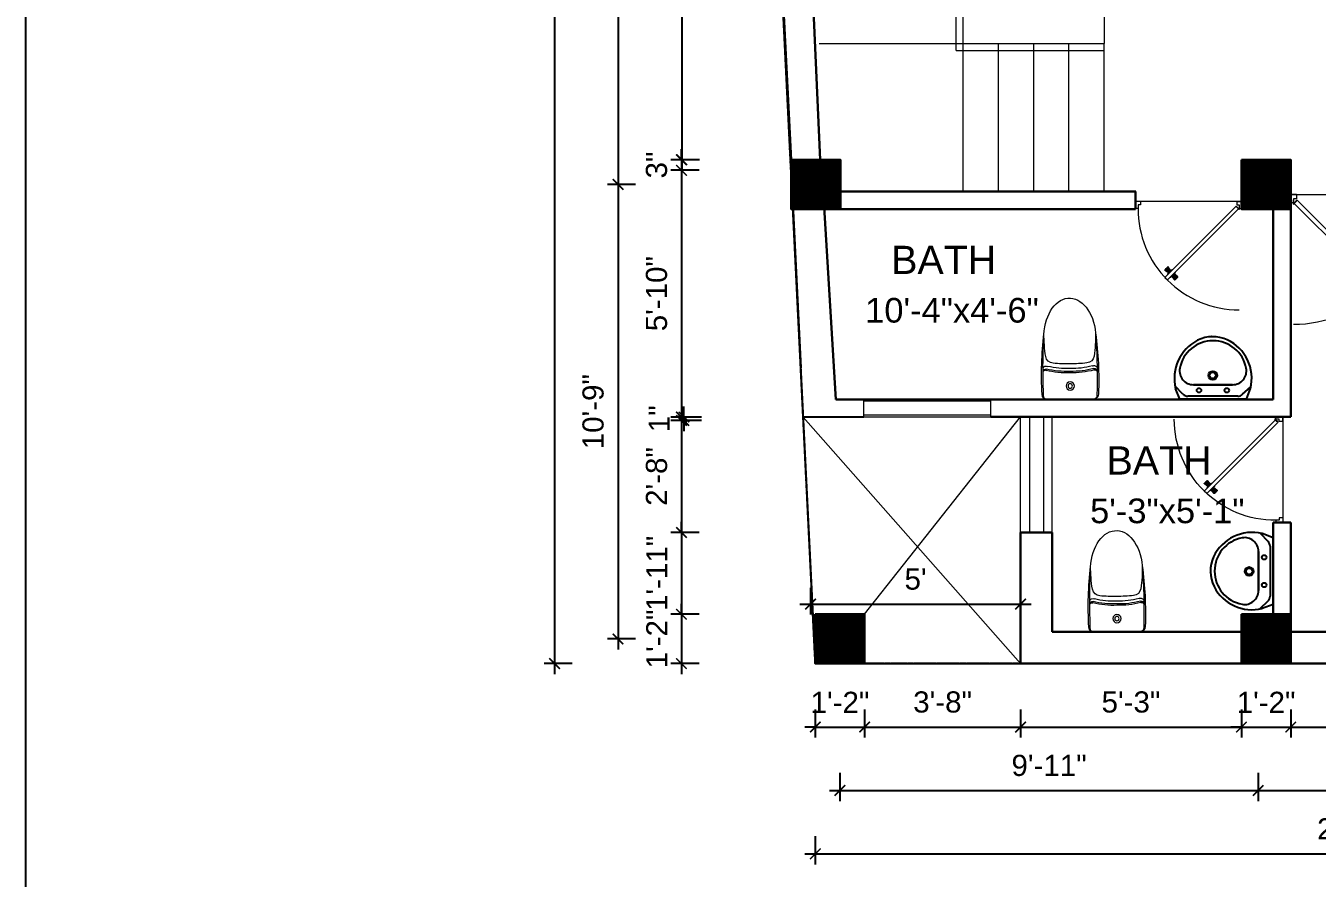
# Model space of a CAD drawing. Header units: inches. Extents: x -6683 to 26091, y -5972 to 4741.
# Drawn here: x 18996.9 to 19363.3, y -3188.8 to -2946.9 of the extents above; entities that cross this region are included whole.
import ezdxf

# ---------------------------------------------------------------- set-up
doc = ezdxf.new("R2010")
doc.units = ezdxf.units.IN
doc.header["$MEASUREMENT"] = 0
doc.linetypes.add('HIDDEN', pattern=[0.375, 0.25, -0.125])
for name, color, linetype, lineweight in [('A-FURN', 9, 'Continuous', 5), ('Dimension-0.13', 114, 'Continuous', 13), ('Door', 205, 'Continuous', 13), ('hatch-.09', 8, 'Continuous', 9), ('Label', 7, 'Continuous', 13), ('PUERTAS', 7, 'Continuous', 9), ('stair', 201, 'Continuous', 13), ('Text', 7, 'Continuous', 13), ('WALL', 12, 'Continuous', 30), ('wall2', 1, 'Continuous', 15), ('windoow', 4, 'Continuous', 5)]:
    doc.layers.add(name, color=color, linetype=linetype, lineweight=lineweight)
doc.layers.add('furniture', color=253, linetype='Continuous')
doc.styles.add('arial 1000', font='arial.ttf')
doc.styles.add('dim', font='arial.ttf', dxfattribs={"height": 7})
doc.styles.get("Standard").update_dxf_attribs({"font": 'arial.ttf'})
doc.dimstyles.new("1-8'", dxfattribs={"dimtxt": 6, "dimasz": 3, "dimexe": 3, "dimexo": 6, "dimgap": 4, "dimtad": 1, "dimdec": 0, "dimzin": 0, "dimdsep": 46, "dimlunit": 4, "dimtxsty": 'arial 1000', "dimblk": 'ARCHTICK', "dimcen": 8, "dimdle": 3, "dimclrt": 7, "dimazin": 0, "dimtfac": 1, "dimtdec": 0, "dimtix": 1, "dimtmove": 2, "dimatfit": 3, "dimfxl": 5, "dimfxlon": 1, "dimarcsym": 0})

# ---------------------------------------------------------------- blocks, each defined once
blk = doc.blocks.new('_ArchTick')
at = {"color": 0, "const_width": 0.15}
blk.add_lwpolyline([(-0.5, -0.5), (0.5, 0.5)], dxfattribs=at)
blk = doc.blocks.new('*D287')
at = {"layer": 'Defpoints', "color": 0, "transparency": 16777216}
for p in [(19219.59, -3100.36), (19279.18, -3106.36), (19279.18, -3110.96)]:
    blk.add_point(p, dxfattribs=at)
at = {"layer": 'wall2', "color": 0, "lineweight": -2, "transparency": 16777216}
for p, q in [((19219.59, -3106.36), (19219.59, -3113.96)), ((19216.59, -3110.96), (19282.18, -3110.96)), ((19279.18, -3110.96), (19279.18, -3113.96))]:
    blk.add_line(p, q, dxfattribs=at)
at = {"layer": 'wall2', "color": 0, "lineweight": -2, "transparency": 16777216, "xscale": 3, "yscale": 3, "zscale": 3, "rotation": 180}
blk.add_blockref('_ArchTick', (19219.59, -3110.96), dxfattribs=at)
at = {"layer": 'wall2', "color": 0, "lineweight": -2, "transparency": 16777216, "xscale": 3, "yscale": 3, "zscale": 3}
blk.add_blockref('_ArchTick', (19279.18, -3110.96), dxfattribs=at)
at = {"layer": 'wall2', "color": 7, "transparency": 16777216, "insert": (19249.38, -3103.91), "char_height": 6, "attachment_point": 5, "style": 'arial 1000'}
blk.add_mtext("5'", dxfattribs=at)
blk = doc.blocks.new('2ft6in')
at = {"layer": 'PUERTAS', "color": 2}
for p, q in [((0.84, 2.1), (21.02, 22.28)), ((21.71, 21.6), (21.02, 22.28)), ((21.71, 21.6), (1.47, 1.37)), ((18.33, 21.76), (18.31, 21.77)), ((21.18, 18.9), (21.2, 18.89)), ((0, 2), (0, 0)), ((0.6, 2), (0, 2)), ((1.33, 0), (0, 0)), ((0.6, 1.26), (0.6, 2.04)), ((0.67, 1.26), (0.6, 1.26)), ((0.67, 1.26), (0.67, 2.01)), ((0.67, 1), (0.67, 1.26)), ((1.33, 1), (0.67, 1)), ((1.31, 1.53), (0.79, 2.06)), ((1.36, 1.58), (0.81, 2.12)), ((1.36, 1.58), (1.31, 1.53)), ((1.47, 1.37), (1.31, 1.53)), ((1.33, 0), (1.33, 1)), ((28.67, 0), (28.67, 1)), ((28.67, 1), (29.33, 1)), ((28.67, 0), (30, 0)), ((29.33, 1), (29.33, 2)), ((29.33, 2), (30, 2)), ((30, 0), (30, 2))]:
    blk.add_line(p, q, dxfattribs=at)
at = {"layer": 'PUERTAS', "color": 8}
for p, q in [((18.44, 21.9), (18.56, 22.02)), ((18.58, 22.01), (18.56, 22.02)), ((19.3, 21.26), (18.61, 22)), ((19.42, 21.38), (18.75, 22.14)), ((19.51, 21.48), (18.88, 22.26)), ((19.55, 21.53), (18.93, 22.3)), ((18.81, 20.78), (18.04, 21.4)), ((18.86, 20.83), (18.08, 21.46)), ((18.95, 20.92), (18.2, 21.58)), ((18.44, 21.9), (18.31, 21.77)), ((19.07, 21.03), (18.34, 21.72)), ((18.91, 20.27), (19.19, 20.69)), ((19.13, 20.8), (19.03, 20.9)), ((19.15, 20.82), (19.05, 20.92)), ((19.09, 20.44), (19.25, 20.76)), ((19.19, 20.87), (19.1, 20.96)), ((19.25, 20.93), (19.16, 21.02)), ((19.28, 20.63), (19.32, 20.83)), ((19.4, 21.08), (19.31, 21.17)), ((19.47, 21.15), (19.38, 21.24)), ((19.43, 20.78), (19.4, 20.9)), ((19.51, 21.19), (19.42, 21.28)), ((19.55, 20.91), (19.43, 20.94)), ((19.53, 21.21), (19.44, 21.3)), ((19.7, 21.06), (19.51, 21.01)), ((19.89, 21.24), (19.58, 21.08)), ((20.07, 21.42), (19.64, 21.15)), ((19.69, 19.49), (20.12, 19.76)), ((19.87, 19.67), (20.18, 19.83)), ((20.06, 19.85), (20.25, 19.9)), ((20.21, 20), (20.33, 19.97)), ((20.21, 19.38), (20.83, 18.61)), ((20.23, 19.7), (20.32, 19.61)), ((20.25, 19.72), (20.34, 19.63)), ((20.25, 19.43), (20.88, 18.65)), ((20.29, 19.76), (20.38, 19.67)), ((20.33, 20.13), (20.36, 20.01)), ((20.34, 19.53), (21, 18.77)), ((20.36, 19.83), (20.45, 19.74)), ((20.48, 20.28), (20.44, 20.08)), ((20.46, 19.64), (21.14, 18.91)), ((20.5, 19.98), (20.6, 19.89)), ((20.67, 20.47), (20.51, 20.15)), ((20.85, 20.64), (20.57, 20.22)), ((20.57, 20.04), (20.66, 19.95)), ((20.61, 20.09), (20.7, 19.99)), ((20.63, 20.11), (20.72, 20.01)), ((20.69, 19.87), (21.42, 19.19)), ((20.81, 19.99), (21.56, 19.33)), ((20.9, 20.08), (21.68, 19.45)), ((20.95, 20.13), (21.72, 19.51)), ((21.32, 19.01), (21.2, 18.89)), ((21.32, 19.01), (21.44, 19.14)), ((21.43, 19.15), (21.44, 19.14)), ((0, 0), (30, 0))]:
    blk.add_line(p, q, dxfattribs=at)
at = {"layer": 'PUERTAS', "color": 1}
for p, q in [((18.82, 22.25), (18.45, 21.88)), ((18.9, 22.28), (18.48, 21.86)), ((18.84, 22.23), (18.82, 22.25)), ((19.54, 21.59), (18.99, 22.27)), ((18.06, 21.44), (18.48, 21.86)), ((18.74, 20.79), (18.06, 21.34)), ((18.08, 21.51), (18.45, 21.88)), ((18.11, 21.49), (18.08, 21.51)), ((18.83, 20.8), (19.18, 21.15)), ((18.84, 20.21), (19.1, 20.6)), ((18.85, 20.11), (18.84, 20.12)), ((18.92, 20.89), (18.93, 20.88)), ((19.02, 20.88), (19.24, 21.1)), ((19.12, 20.8), (19.03, 20.89)), ((19.1, 20.7), (19.11, 20.69)), ((19.1, 20.6), (19.1, 20.6)), ((19.11, 20.79), (19.33, 21.01)), ((19.54, 21.5), (19.18, 21.15)), ((19.45, 21.31), (19.24, 21.1)), ((19.55, 21.22), (19.33, 21.01)), ((19.45, 21.41), (19.45, 21.41)), ((19.54, 21.22), (19.45, 21.31)), ((19.53, 19.43), (19.54, 19.42)), ((19.64, 21.23), (19.64, 21.23)), ((19.64, 19.42), (20.02, 19.67)), ((19.74, 21.24), (19.73, 21.23)), ((20.12, 21.49), (19.74, 21.24)), ((20.02, 19.67), (20.03, 19.68)), ((20.12, 19.68), (20.12, 19.68)), ((20.21, 19.69), (20.43, 19.9)), ((20.22, 21.48), (20.22, 21.49)), ((20.22, 19.41), (20.57, 19.76)), ((20.22, 19.69), (20.31, 19.6)), ((20.22, 19.32), (20.76, 18.64)), ((20.31, 19.6), (20.52, 19.81)), ((20.31, 19.5), (20.31, 19.5)), ((20.65, 20.12), (20.43, 19.9)), ((20.74, 20.03), (20.52, 19.81)), ((20.93, 20.11), (20.57, 19.76)), ((20.64, 20.11), (20.73, 20.02)), ((20.66, 20.31), (20.65, 20.31)), ((20.65, 20.21), (20.65, 20.22)), ((20.91, 20.7), (20.66, 20.31)), ((20.84, 20.02), (20.83, 20.03)), ((20.86, 18.63), (21.28, 19.05)), ((20.91, 20.8), (20.91, 20.79)), ((20.91, 18.68), (20.94, 18.66)), ((20.94, 18.66), (21.31, 19.03)), ((21.02, 20.12), (21.7, 19.57)), ((21.7, 19.47), (21.28, 19.05)), ((21.67, 19.4), (21.31, 19.03)), ((21.65, 19.42), (21.67, 19.4))]:
    blk.add_line(p, q, dxfattribs=at)
at = {"layer": 'PUERTAS', "color": 2}
for radius in [0.129, 0.0627]:
    blk.add_circle((0.68, 2.14), radius, dxfattribs=at)
at = {"layer": 'PUERTAS', "color": 8}
blk.add_arc((0.68, 2.14), 28.65, 359.7285, 90.0333, dxfattribs=at)
at = {"layer": 'PUERTAS', "color": 1}
for centre, start, end in [((18.94, 22.23), 38.9236, 135), ((18.78, 20.84), 231.0764, 315), ((18.89, 20.16), 135, 225), ((18.97, 20.93), 225, 315), ((19.16, 20.74), 135, 219.7428), ((19.06, 20.65), 315, 39.7428), ((19.4, 21.36), 315, 45), ((19.49, 21.55), 315, 38.9236), ((19.59, 19.47), 225, 315), ((19.6, 21.18), 50.2572, 135), ((19.68, 21.28), 230.2572, 315), ((20.07, 19.63), 50.2572, 135), ((20.17, 21.44), 45, 135), ((20.16, 19.73), 230.2572, 315), ((20.27, 19.36), 135, 218.9236), ((20.35, 19.55), 135, 225), ((20.7, 20.26), 135, 219.7428), ((20.6, 20.17), 315, 39.7428), ((20.78, 19.98), 45, 135), ((20.82, 18.68), 218.9236, 315), ((20.87, 20.75), 315, 45), ((20.98, 20.07), 51.0764, 135), ((21.65, 19.52), 315, 51.0764)]:
    blk.add_arc(centre, 0.0667, start, end, dxfattribs=at)
blk = doc.blocks.new('*U40')
at = {"color": 3, "xscale": -1}
blk.add_blockref('2ft6in', (42, 0), dxfattribs=at)
blk = doc.blocks.new('3ft')
at = {"layer": 'PUERTAS', "color": 2}
for p, q in [((1.01, 2.52), (25.23, 26.74)), ((26.05, 25.92), (1.77, 1.64)), ((21.99, 26.11), (21.98, 26.13)), ((26.05, 25.92), (25.23, 26.74)), ((25.42, 22.68), (25.43, 22.67)), ((0, 2.4), (0, 0)), ((0.72, 2.4), (0, 2.4)), ((1.6, 0), (0, 0)), ((0.72, 1.52), (0.72, 2.44)), ((0.8, 1.52), (0.72, 1.52)), ((0.8, 1.52), (0.8, 2.41)), ((0.8, 1.2), (0.8, 1.52)), ((1.6, 1.2), (0.8, 1.2)), ((1.57, 1.84), (0.94, 2.47)), ((1.63, 1.89), (0.97, 2.55)), ((1.63, 1.89), (1.57, 1.84)), ((1.77, 1.64), (1.57, 1.84)), ((1.6, 0), (1.6, 1.2)), ((34.4, 0), (34.4, 1.2)), ((34.4, 1.2), (35.2, 1.2)), ((34.4, 0), (36, 0)), ((35.2, 1.2), (35.2, 2.4)), ((35.2, 2.4), (36, 2.4)), ((36, 0), (36, 2.4))]:
    blk.add_line(p, q, dxfattribs=at)
at = {"layer": 'PUERTAS', "color": 8}
for p, q in [((22.57, 24.94), (21.65, 25.68)), ((22.63, 24.99), (21.69, 25.75)), ((22.74, 25.1), (21.84, 25.9)), ((22.13, 26.28), (21.98, 26.13)), ((22.88, 25.24), (22.01, 26.06)), ((22.13, 26.28), (22.27, 26.42)), ((22.29, 26.41), (22.27, 26.42)), ((23.16, 25.52), (22.34, 26.39)), ((23.3, 25.66), (22.5, 26.56)), ((23.41, 25.77), (22.65, 26.71)), ((23.46, 25.83), (22.72, 26.75)), ((24.08, 25.71), (23.57, 25.38)), ((22.69, 24.32), (23.02, 24.83)), ((22.95, 24.96), (22.84, 25.07)), ((22.98, 24.99), (22.86, 25.1)), ((23.03, 25.04), (22.91, 25.15)), ((22.91, 24.53), (23.1, 24.91)), ((23.11, 25.12), (22.99, 25.23)), ((23.13, 24.76), (23.18, 24.99)), ((23.28, 25.3), (23.17, 25.41)), ((23.36, 25.37), (23.25, 25.49)), ((23.31, 24.94), (23.28, 25.08)), ((23.41, 25.43), (23.3, 25.54)), ((23.46, 25.09), (23.32, 25.13)), ((23.44, 25.45), (23.33, 25.56)), ((23.64, 25.27), (23.41, 25.22)), ((23.87, 25.49), (23.49, 25.3)), ((23.63, 23.38), (24.14, 23.72)), ((23.84, 23.6), (24.22, 23.79)), ((24.07, 23.82), (24.3, 23.88)), ((24.25, 24), (24.39, 23.97)), ((24.25, 23.26), (24.99, 22.34)), ((24.27, 23.64), (24.38, 23.53)), ((24.3, 23.67), (24.41, 23.56)), ((24.3, 23.32), (25.06, 22.38)), ((24.35, 23.72), (24.46, 23.61)), ((24.4, 24.15), (24.43, 24.01)), ((24.41, 23.43), (25.2, 22.53)), ((24.43, 23.8), (24.54, 23.69)), ((24.58, 24.33), (24.52, 24.1)), ((24.55, 23.57), (25.37, 22.7)), ((24.6, 23.97), (24.72, 23.86)), ((24.8, 24.56), (24.61, 24.18)), ((25.02, 24.77), (24.68, 24.26)), ((24.68, 24.05), (24.79, 23.94)), ((24.73, 24.1), (24.85, 23.99)), ((24.76, 24.13), (24.87, 24.02)), ((24.83, 23.85), (25.7, 23.03)), ((24.97, 23.99), (25.87, 23.2)), ((25.08, 24.1), (26.02, 23.34)), ((25.14, 24.15), (26.06, 23.41)), ((25.58, 22.82), (25.43, 22.67)), ((25.58, 22.82), (25.73, 22.97)), ((25.72, 22.98), (25.73, 22.97)), ((0, 0), (36, 0))]:
    blk.add_line(p, q, dxfattribs=at)
at = {"layer": 'PUERTAS', "color": 1}
for p, q in [((21.67, 25.73), (22.17, 26.23)), ((21.7, 25.82), (22.14, 26.26)), ((21.73, 25.79), (21.7, 25.82)), ((22.58, 26.7), (22.14, 26.26)), ((22.67, 26.73), (22.17, 26.23)), ((22.61, 26.67), (22.58, 26.7)), ((23.45, 25.91), (22.79, 26.73)), ((23.44, 25.81), (23.02, 25.38)), ((23.33, 25.7), (23.34, 25.69)), ((24.15, 25.79), (23.68, 25.48)), ((24.27, 25.78), (24.26, 25.79)), ((22.49, 24.95), (21.67, 25.61)), ((22.6, 24.96), (23.02, 25.38)), ((22.61, 24.25), (22.92, 24.72)), ((22.62, 24.13), (22.61, 24.14)), ((22.7, 25.07), (22.71, 25.06)), ((22.82, 25.06), (23.08, 25.32)), ((22.94, 24.95), (22.83, 25.07)), ((22.92, 24.72), (22.92, 24.72)), ((22.93, 24.94), (23.19, 25.21)), ((22.93, 24.84), (22.93, 24.83)), ((23.34, 25.58), (23.08, 25.32)), ((23.46, 25.47), (23.19, 25.21)), ((23.45, 25.46), (23.33, 25.57)), ((23.44, 23.31), (23.45, 23.3)), ((23.56, 23.3), (24.03, 23.61)), ((23.57, 25.47), (23.57, 25.47)), ((23.68, 25.48), (23.68, 25.48)), ((24.03, 23.61), (24.03, 23.62)), ((24.14, 23.62), (24.14, 23.62)), ((24.25, 23.62), (24.51, 23.89)), ((24.26, 23.29), (24.69, 23.71)), ((24.26, 23.63), (24.37, 23.52)), ((24.26, 23.18), (24.92, 22.37)), ((24.37, 23.52), (24.63, 23.77)), ((24.37, 23.4), (24.37, 23.4)), ((24.78, 24.15), (24.51, 23.89)), ((24.89, 24.03), (24.63, 23.77)), ((25.11, 24.14), (24.69, 23.71)), ((24.77, 24.14), (24.88, 24.03)), ((24.79, 24.38), (24.78, 24.37)), ((24.78, 24.26), (24.78, 24.26)), ((25.1, 24.84), (24.79, 24.38)), ((25, 24.03), (25, 24.03)), ((25.04, 22.36), (25.54, 22.86)), ((25.09, 24.96), (25.1, 24.95)), ((25.1, 22.42), (25.13, 22.39)), ((25.13, 22.39), (25.57, 22.83)), ((25.22, 24.14), (26.03, 23.48)), ((26.04, 23.37), (25.54, 22.86)), ((26.01, 23.27), (25.57, 22.83)), ((25.98, 23.3), (26.01, 23.27))]:
    blk.add_line(p, q, dxfattribs=at)
at = {"layer": 'PUERTAS', "color": 2}
for radius in [0.155, 0.0752]:
    blk.add_circle((0.82, 2.56), radius, dxfattribs=at)
at = {"layer": 'PUERTAS', "color": 8}
blk.add_arc((0.82, 2.56), 34.38, 359.7285, 90.0333, dxfattribs=at)
at = {"layer": 'PUERTAS', "color": 1}
for centre, start, end in [((22.73, 26.68), 38.9236, 135), ((23.28, 25.63), 315, 45), ((23.39, 25.86), 315, 38.9236), ((24.2, 25.73), 45, 135), ((22.54, 25.01), 231.0764, 315), ((22.67, 24.2), 135, 225), ((22.77, 25.12), 225, 315), ((22.99, 24.89), 135, 219.7428), ((22.87, 24.78), 315, 39.7428), ((23.51, 23.36), 225, 315), ((23.51, 25.41), 50.2572, 135), ((23.62, 25.53), 230.2572, 315), ((24.09, 23.56), 50.2572, 135), ((24.2, 23.68), 230.2572, 315), ((24.32, 23.23), 135, 218.9236), ((24.42, 23.46), 135, 225), ((24.84, 24.31), 135, 219.7428), ((24.72, 24.21), 315, 39.7428), ((24.94, 23.98), 45, 135), ((24.98, 22.42), 218.9236, 315), ((25.04, 24.89), 315, 45), ((25.17, 24.08), 51.0764, 135), ((25.98, 23.42), 315, 51.0764)]:
    blk.add_arc(centre, 0.08, start, end, dxfattribs=at)
blk = doc.blocks.new('*U43')
at = {"color": 3}
blk.add_blockref('3ft', (0, 0), dxfattribs=at)
blk = doc.blocks.new('A$C2BC6131C')
at = {"layer": 'A-FURN', "color": 8}
for p in [(0, 163.5), (0, -163.5)]:
    blk.add_line(p, (0, 0), dxfattribs=at)
for radius in [29.6, 16.1]:
    blk.add_circle((95.9, 0), radius, dxfattribs=at)
for centre, radius, start, end in [((40, 163.5), 40, 92.59988, 180), ((197, -4116.4), 4311.6, 86.30057, 92.47118), ((155.1, -2371.3), 2577.4, 82.86641, 92.59988), ((201.9, 176.4), 18.8, 342.35932, 95.93155), ((192.7, 178.4), 18.2, 343.38126, 66.47238), ((217.8, 172), 24.1, 332.20328, 71.94045), ((468.5, -913.5), 1099.7, 89.65189, 98.29697), ((793.4, 23.7), 602, 165.61847, 182.25332), ((793.4, 23.7), 592, 165.61847, 182.25332), ((773.9, 23.7), 552, 165.61847, 182.45753), ((1633.1, -8.2), 1378.2, 174.60795, 179.65911), ((320.7, 115.7), 60, 100.47011, 174.60795), ((1633.1, 8.2), 1378.2, 180.34089, 185.39205), ((793.4, -23.7), 602, 177.74668, 194.38153), ((793.4, -23.7), 592, 177.74668, 194.38153), ((773.9, -23.7), 552, 177.54247, 194.38153), ((40, -163.5), 40, 180, 267.40012), ((201.9, -176.4), 18.8, 264.06845, 17.64068), ((192.7, -178.4), 18.2, 293.52762, 16.61874), ((217.8, -172), 24.1, 288.05955, 27.79672), ((320.7, -115.7), 60, 185.39205, 259.52989), ((468.5, 913.5), 1099.7, 261.70303, 270.34811), ((197, 4116.4), 4311.6, 267.52882, 273.69943), ((155.1, 2371.3), 2577.4, 267.40012, 277.13359)]:
    blk.add_arc(centre, radius, start, end, dxfattribs=at)
blk.add_ellipse((440.7, 0), major_axis=(-289.3, 0), ratio=0.648116, start_param=1.570796, end_param=4.592942, dxfattribs=at)
blk = doc.blocks.new('A$C2C8E2855')
at = {"color": 3}
for p, q in [((76.7, -153.7), (18.7, -208.2)), ((49.5, -117.7), (20, -196.2)), ((530.2, -117.7), (49.5, -117.7)), ((52.4, -117.7), (529.2, -117.7)), ((110.9, -140.2), (470.9, -140.2)), ((506.5, -155.1), (563.4, -212.8)), ((530.2, -117.7), (559.7, -196.2)), ((149.1, -222.9), (431, -222.9)), ((431, -222.9), (149.1, -222.9))]:
    blk.add_line(p, q, dxfattribs=at)
for centre, radius in [((190.8, -182.7), 16.3), ((390.8, -182.7), 16.3), ((292.2, -290.1), 31.6), ((292.2, -290.1), 23)]:
    blk.add_circle(centre, radius, dxfattribs=at)
for centre, radius, start, end in [((110.9, -190.2), 50, 90, 133.18096), ((470.9, -190.2), 50, 44.56072, 90), ((318.3, -269.6), 307.1, 166.17513, 244.72963), ((149.1, -322.9), 100, 90, 190.56023), ((261.4, -269.6), 307.1, 297.06391, 13.82487), ((431, -322.9), 100, 349.43977, 90), ((290.1, -296.6), 243.4, 190.56023, 349.43977), ((289.7, -319.1), 250.2, 245.80711, 296.46282), ((318.3, -269.6), 307.1, 266.58899, 266.59358)]:
    blk.add_arc(centre, radius, start, end, dxfattribs=at)
at = {"color": 3, "width": 0.8, "flags": 9}
for tag in ['XSIZE', 'YSIZE']:
    blk.add_attdef(tag, (289.9, -117.7), '', height=0.5, dxfattribs=at)
blk = doc.blocks.new('*D288')
at = {"layer": 'Defpoints', "color": 0, "transparency": 16777216}
for p in [(19220.94, -3127.86), (19234.94, -3127.86), (19234.94, -3145.86)]:
    blk.add_point(p, dxfattribs=at)
at = {"layer": 'Dimension-0.13', "color": 0, "lineweight": -2, "transparency": 16777216}
for p, q in [((19220.94, -3140.86), (19220.94, -3148.86)), ((19234.94, -3140.86), (19234.94, -3148.86)), ((19220.94, -3145.86), (19217.94, -3145.86)), ((19220.94, -3145.86), (19234.94, -3145.86)), ((19234.94, -3145.86), (19237.94, -3145.86))]:
    blk.add_line(p, q, dxfattribs=at)
at = {"layer": 'Dimension-0.13', "color": 0, "lineweight": -2, "transparency": 16777216, "xscale": 3, "yscale": 3, "zscale": 3}
blk.add_blockref('_ArchTick', (19220.94, -3145.86), dxfattribs=at)
at = {"layer": 'Dimension-0.13', "color": 0, "lineweight": -2, "transparency": 16777216, "xscale": 3, "yscale": 3, "zscale": 3, "rotation": 180}
blk.add_blockref('_ArchTick', (19234.94, -3145.86), dxfattribs=at)
at = {"layer": 'Dimension-0.13', "color": 7, "transparency": 16777216, "insert": (19227.94, -3138.85), "char_height": 6, "attachment_point": 5, "style": 'arial 1000'}
blk.add_mtext('1\'-2"', dxfattribs=at)
blk = doc.blocks.new('*D289')
at = {"layer": 'Defpoints', "color": 0, "transparency": 16777216}
for p in [(19234.94, -3127.86), (19279.18, -3127.86), (19279.18, -3145.86)]:
    blk.add_point(p, dxfattribs=at)
at = {"layer": 'Dimension-0.13', "color": 0, "lineweight": -2, "transparency": 16777216}
for p, q in [((19234.94, -3140.86), (19234.94, -3148.86)), ((19279.18, -3140.86), (19279.18, -3148.86)), ((19231.94, -3145.86), (19282.18, -3145.86))]:
    blk.add_line(p, q, dxfattribs=at)
at = {"layer": 'Dimension-0.13', "color": 0, "lineweight": -2, "transparency": 16777216, "xscale": 3, "yscale": 3, "zscale": 3, "rotation": 180}
blk.add_blockref('_ArchTick', (19234.94, -3145.86), dxfattribs=at)
at = {"layer": 'Dimension-0.13', "color": 0, "lineweight": -2, "transparency": 16777216, "xscale": 3, "yscale": 3, "zscale": 3}
blk.add_blockref('_ArchTick', (19279.18, -3145.86), dxfattribs=at)
at = {"layer": 'Dimension-0.13', "color": 7, "transparency": 16777216, "insert": (19257.06, -3138.79), "char_height": 6, "attachment_point": 5, "style": 'arial 1000'}
blk.add_mtext('3\'-8"', dxfattribs=at)
blk = doc.blocks.new('*D290')
at = {"layer": 'Defpoints', "color": 0, "transparency": 16777216}
for p in [(19279.18, -3127.86), (19341.85, -3127.86), (19341.85, -3145.86)]:
    blk.add_point(p, dxfattribs=at)
at = {"layer": 'Dimension-0.13', "color": 0, "lineweight": -2, "transparency": 16777216}
for p, q in [((19279.18, -3140.86), (19279.18, -3148.86)), ((19341.85, -3140.86), (19341.85, -3148.86)), ((19276.18, -3145.86), (19344.85, -3145.86))]:
    blk.add_line(p, q, dxfattribs=at)
at = {"layer": 'Dimension-0.13', "color": 0, "lineweight": -2, "transparency": 16777216, "xscale": 3, "yscale": 3, "zscale": 3, "rotation": 180}
blk.add_blockref('_ArchTick', (19279.18, -3145.86), dxfattribs=at)
at = {"layer": 'Dimension-0.13', "color": 0, "lineweight": -2, "transparency": 16777216, "xscale": 3, "yscale": 3, "zscale": 3}
blk.add_blockref('_ArchTick', (19341.85, -3145.86), dxfattribs=at)
at = {"layer": 'Dimension-0.13', "color": 7, "transparency": 16777216, "insert": (19310.51, -3138.79), "char_height": 6, "attachment_point": 5, "style": 'arial 1000'}
blk.add_mtext('5\'-3"', dxfattribs=at)
blk = doc.blocks.new('*D291')
at = {"layer": 'Defpoints', "color": 0, "transparency": 16777216}
for p in [(19341.85, -3127.86), (19355.85, -3127.86), (19355.85, -3145.86)]:
    blk.add_point(p, dxfattribs=at)
at = {"layer": 'Dimension-0.13', "color": 0, "lineweight": -2, "transparency": 16777216}
for p, q in [((19341.85, -3140.86), (19341.85, -3148.86)), ((19355.85, -3140.86), (19355.85, -3148.86)), ((19341.85, -3145.86), (19338.85, -3145.86)), ((19341.85, -3145.86), (19355.85, -3145.86)), ((19355.85, -3145.86), (19358.85, -3145.86))]:
    blk.add_line(p, q, dxfattribs=at)
at = {"layer": 'Dimension-0.13', "color": 0, "lineweight": -2, "transparency": 16777216, "xscale": 3, "yscale": 3, "zscale": 3}
blk.add_blockref('_ArchTick', (19341.85, -3145.86), dxfattribs=at)
at = {"layer": 'Dimension-0.13', "color": 0, "lineweight": -2, "transparency": 16777216, "xscale": 3, "yscale": 3, "zscale": 3, "rotation": 180}
blk.add_blockref('_ArchTick', (19355.85, -3145.86), dxfattribs=at)
at = {"layer": 'Dimension-0.13', "color": 7, "transparency": 16777216, "insert": (19348.85, -3138.85), "char_height": 6, "attachment_point": 5, "style": 'arial 1000'}
blk.add_mtext('1\'-2"', dxfattribs=at)
blk = doc.blocks.new('*D292')
at = {"layer": 'Defpoints', "color": 0, "transparency": 16777216}
for p in [(19355.85, -3127.86), (19517.71, -3127.86), (19517.71, -3145.86)]:
    blk.add_point(p, dxfattribs=at)
at = {"layer": 'Dimension-0.13', "color": 0, "lineweight": -2, "transparency": 16777216}
for p, q in [((19355.85, -3140.86), (19355.85, -3148.86)), ((19517.71, -3140.86), (19517.71, -3148.86)), ((19352.85, -3145.86), (19520.71, -3145.86))]:
    blk.add_line(p, q, dxfattribs=at)
at = {"layer": 'Dimension-0.13', "color": 0, "lineweight": -2, "transparency": 16777216, "xscale": 3, "yscale": 3, "zscale": 3, "rotation": 180}
blk.add_blockref('_ArchTick', (19355.85, -3145.86), dxfattribs=at)
at = {"layer": 'Dimension-0.13', "color": 0, "lineweight": -2, "transparency": 16777216, "xscale": 3, "yscale": 3, "zscale": 3}
blk.add_blockref('_ArchTick', (19517.71, -3145.86), dxfattribs=at)
at = {"layer": 'Dimension-0.13', "color": 7, "transparency": 16777216, "insert": (19436.78, -3138.79), "char_height": 6, "attachment_point": 5, "style": 'arial 1000'}
blk.add_mtext('13\'-6"', dxfattribs=at)
blk = doc.blocks.new('*D285')
at = {"layer": 'Defpoints', "color": 0, "transparency": 16777216}
for p in [(19227.94, -3133.54), (19346.6, -3133.54), (19346.6, -3163.86)]:
    blk.add_point(p, dxfattribs=at)
at = {"layer": 'Dimension-0.13', "color": 0, "lineweight": -2, "transparency": 16777216}
for p, q in [((19227.94, -3158.86), (19227.94, -3166.86)), ((19346.6, -3158.86), (19346.6, -3166.86)), ((19224.94, -3163.86), (19349.6, -3163.86))]:
    blk.add_line(p, q, dxfattribs=at)
at = {"layer": 'Dimension-0.13', "color": 0, "lineweight": -2, "transparency": 16777216, "xscale": 3, "yscale": 3, "zscale": 3, "rotation": 180}
blk.add_blockref('_ArchTick', (19227.94, -3163.86), dxfattribs=at)
at = {"layer": 'Dimension-0.13', "color": 0, "lineweight": -2, "transparency": 16777216, "xscale": 3, "yscale": 3, "zscale": 3}
blk.add_blockref('_ArchTick', (19346.6, -3163.86), dxfattribs=at)
at = {"layer": 'Dimension-0.13', "color": 7, "transparency": 16777216, "insert": (19287.27, -3156.79), "char_height": 6, "attachment_point": 5, "style": 'arial 1000'}
blk.add_mtext('9\'-11"', dxfattribs=at)
blk = doc.blocks.new('*D286')
at = {"layer": 'Defpoints', "color": 0, "transparency": 16777216}
for p in [(19524.71, -3127.86), (19346.6, -3133.54), (19524.71, -3163.86)]:
    blk.add_point(p, dxfattribs=at)
at = {"layer": 'Dimension-0.13', "color": 0, "lineweight": -2, "transparency": 16777216}
for p, q in [((19346.6, -3158.86), (19346.6, -3166.86)), ((19524.71, -3158.86), (19524.71, -3166.86)), ((19343.6, -3163.86), (19527.71, -3163.86))]:
    blk.add_line(p, q, dxfattribs=at)
at = {"layer": 'Dimension-0.13', "color": 0, "lineweight": -2, "transparency": 16777216, "xscale": 3, "yscale": 3, "zscale": 3, "rotation": 180}
blk.add_blockref('_ArchTick', (19346.6, -3163.86), dxfattribs=at)
at = {"layer": 'Dimension-0.13', "color": 0, "lineweight": -2, "transparency": 16777216, "xscale": 3, "yscale": 3, "zscale": 3}
blk.add_blockref('_ArchTick', (19524.71, -3163.86), dxfattribs=at)
at = {"layer": 'Dimension-0.13', "color": 7, "transparency": 16777216, "insert": (19435.65, -3156.79), "char_height": 6, "attachment_point": 5, "style": 'arial 1000'}
blk.add_mtext('14\'-10"', dxfattribs=at)
blk = doc.blocks.new('*D294')
at = {"layer": 'Defpoints', "color": 0, "transparency": 16777216}
for p in [(19220.94, -3127.86), (19531.71, -3127.86), (19531.71, -3181.86)]:
    blk.add_point(p, dxfattribs=at)
at = {"layer": 'Dimension-0.13', "color": 0, "lineweight": -2, "transparency": 16777216}
for p, q in [((19220.94, -3176.86), (19220.94, -3184.86)), ((19531.71, -3176.86), (19531.71, -3184.86)), ((19217.94, -3181.86), (19534.71, -3181.86))]:
    blk.add_line(p, q, dxfattribs=at)
at = {"layer": 'Dimension-0.13', "color": 0, "lineweight": -2, "transparency": 16777216, "xscale": 3, "yscale": 3, "zscale": 3, "rotation": 180}
blk.add_blockref('_ArchTick', (19220.94, -3181.86), dxfattribs=at)
at = {"layer": 'Dimension-0.13', "color": 0, "lineweight": -2, "transparency": 16777216, "xscale": 3, "yscale": 3, "zscale": 3}
blk.add_blockref('_ArchTick', (19531.71, -3181.86), dxfattribs=at)
at = {"layer": 'Dimension-0.13', "color": 7, "transparency": 16777216, "insert": (19376.32, -3174.79), "char_height": 6, "attachment_point": 5, "style": 'arial 1000'}
blk.add_mtext('25\'-11"', dxfattribs=at)
blk = doc.blocks.new('*D303')
at = {"layer": 'Defpoints', "color": 0, "transparency": 16777216}
for p in [(19201.65, -2722.35), (19146.96, -3127.86), (19220.94, -3127.86)]:
    blk.add_point(p, dxfattribs=at)
at = {"layer": 'Dimension-0.13', "color": 0, "lineweight": -2, "transparency": 16777216}
for p, q in [((19151.96, -2722.35), (19143.96, -2722.35)), ((19146.96, -2719.35), (19146.96, -3130.86)), ((19151.96, -3127.86), (19143.96, -3127.86))]:
    blk.add_line(p, q, dxfattribs=at)
at = {"layer": 'Dimension-0.13', "color": 0, "lineweight": -2, "transparency": 16777216, "xscale": 3, "yscale": 3, "zscale": 3}
for p, rotation in [((19146.96, -2722.35), 90), ((19146.96, -3127.86), 270)]:
    blk.add_blockref('_ArchTick', p, dxfattribs=dict(at, rotation=rotation))
at = {"layer": 'Dimension-0.13', "color": 7, "transparency": 16777216, "insert": (19139.9, -2925.1), "char_height": 6, "attachment_point": 5, "rotation": 90, "style": 'arial 1000'}
blk.add_mtext('33\'-10"', dxfattribs=at)
blk = doc.blocks.new('*D320')
at = {"layer": 'Defpoints', "color": 0, "transparency": 16777216}
for p in [(19208.26, -2868.86), (19183.09, -2984.86), (19214.04, -2984.86)]:
    blk.add_point(p, dxfattribs=at)
at = {"layer": 'Dimension-0.13', "color": 0, "lineweight": -2, "transparency": 16777216}
for p, q in [((19188.09, -2868.86), (19180.09, -2868.86)), ((19183.09, -2865.86), (19183.09, -2987.86)), ((19188.09, -2984.86), (19180.09, -2984.86))]:
    blk.add_line(p, q, dxfattribs=at)
at = {"layer": 'Dimension-0.13', "color": 0, "lineweight": -2, "transparency": 16777216, "xscale": 3, "yscale": 3, "zscale": 3}
for p, rotation in [((19183.09, -2868.86), 90), ((19183.09, -2984.86), 270)]:
    blk.add_blockref('_ArchTick', p, dxfattribs=dict(at, rotation=rotation))
at = {"layer": 'Dimension-0.13', "color": 7, "transparency": 16777216, "insert": (19176.03, -2926.86), "char_height": 6, "attachment_point": 5, "rotation": 90, "style": 'arial 1000'}
blk.add_mtext('9\'-8"', dxfattribs=at)
blk = doc.blocks.new('*D321')
at = {"layer": 'Defpoints', "color": 0, "transparency": 16777216}
for p in [(19214.04, -2984.86), (19182.96, -2987.86), (19214.04, -2987.86)]:
    blk.add_point(p, dxfattribs=at)
at = {"layer": 'Dimension-0.13', "color": 0, "lineweight": -2, "transparency": 16777216}
for p, q in [((19182.96, -2984.86), (19182.96, -2981.86)), ((19187.96, -2984.86), (19179.96, -2984.86)), ((19182.96, -2984.86), (19182.96, -2987.86)), ((19187.96, -2987.86), (19179.96, -2987.86)), ((19182.96, -2987.86), (19182.96, -2990.86))]:
    blk.add_line(p, q, dxfattribs=at)
at = {"layer": 'Dimension-0.13', "color": 0, "lineweight": -2, "transparency": 16777216, "xscale": 3, "yscale": 3, "zscale": 3}
for p, rotation in [((19182.96, -2984.86), 270), ((19182.96, -2987.86), 90)]:
    blk.add_blockref('_ArchTick', p, dxfattribs=dict(at, rotation=rotation))
at = {"layer": 'Dimension-0.13', "color": 7, "transparency": 16777216, "insert": (19175.9, -2986.36), "char_height": 6, "attachment_point": 5, "rotation": 90, "style": 'arial 1000'}
blk.add_mtext('3"', dxfattribs=at)
blk = doc.blocks.new('*D322')
at = {"layer": 'Defpoints', "color": 0, "transparency": 16777216}
for p in [(19214.04, -2987.86), (19182.96, -3057.88), (19217.49, -3057.88)]:
    blk.add_point(p, dxfattribs=at)
at = {"layer": 'Dimension-0.13', "color": 0, "lineweight": -2, "transparency": 16777216}
for p, q in [((19182.96, -2984.86), (19182.96, -3060.88)), ((19187.96, -2987.86), (19179.96, -2987.86)), ((19187.96, -3057.88), (19179.96, -3057.88))]:
    blk.add_line(p, q, dxfattribs=at)
at = {"layer": 'Dimension-0.13', "color": 0, "lineweight": -2, "transparency": 16777216, "xscale": 3, "yscale": 3, "zscale": 3}
for p, rotation in [((19182.96, -2987.86), 90), ((19182.96, -3057.88), 270)]:
    blk.add_blockref('_ArchTick', p, dxfattribs=dict(at, rotation=rotation))
at = {"layer": 'Dimension-0.13', "color": 7, "transparency": 16777216, "insert": (19175.9, -3022.87), "char_height": 6, "attachment_point": 5, "rotation": 90, "style": 'arial 1000'}
blk.add_mtext('5\'-10"', dxfattribs=at)
blk = doc.blocks.new('*D323')
at = {"layer": 'Defpoints', "color": 0, "transparency": 16777216}
for p in [(19183.65, -3058.86), (19217.49, -3057.88), (19279.18, -3058.86)]:
    blk.add_point(p, dxfattribs=at)
at = {"layer": 'Dimension-0.13', "color": 0, "lineweight": -2, "transparency": 16777216}
for p, q in [((19183.65, -3057.88), (19183.65, -3054.88)), ((19188.65, -3057.88), (19180.65, -3057.88)), ((19188.65, -3058.86), (19180.65, -3058.86)), ((19183.65, -3057.88), (19183.65, -3058.86)), ((19183.65, -3058.86), (19183.65, -3061.86))]:
    blk.add_line(p, q, dxfattribs=at)
at = {"layer": 'Dimension-0.13', "color": 0, "lineweight": -2, "transparency": 16777216, "xscale": 3, "yscale": 3, "zscale": 3}
for p, rotation in [((19183.65, -3057.88), 270), ((19183.65, -3058.86), 90)]:
    blk.add_blockref('_ArchTick', p, dxfattribs=dict(at, rotation=rotation))
at = {"layer": 'Dimension-0.13', "color": 7, "transparency": 16777216, "insert": (19176.64, -3058.37), "char_height": 6, "attachment_point": 5, "rotation": 90, "style": 'arial 1000'}
blk.add_mtext('1"', dxfattribs=at)
blk = doc.blocks.new('*D324')
at = {"layer": 'Defpoints', "color": 0, "transparency": 16777216}
for p in [(19279.18, -3058.86), (19182.96, -3090.64), (19279.18, -3090.64)]:
    blk.add_point(p, dxfattribs=at)
at = {"layer": 'Dimension-0.13', "color": 0, "lineweight": -2, "transparency": 16777216}
for p, q in [((19182.96, -3055.86), (19182.96, -3093.64)), ((19187.96, -3058.86), (19179.96, -3058.86)), ((19187.96, -3090.64), (19179.96, -3090.64))]:
    blk.add_line(p, q, dxfattribs=at)
at = {"layer": 'Dimension-0.13', "color": 0, "lineweight": -2, "transparency": 16777216, "xscale": 3, "yscale": 3, "zscale": 3}
for p, rotation in [((19182.96, -3058.86), 90), ((19182.96, -3090.64), 270)]:
    blk.add_blockref('_ArchTick', p, dxfattribs=dict(at, rotation=rotation))
at = {"layer": 'Dimension-0.13', "color": 7, "transparency": 16777216, "insert": (19175.9, -3074.75), "char_height": 6, "attachment_point": 5, "rotation": 90, "style": 'arial 1000'}
blk.add_mtext('2\'-8"', dxfattribs=at)
blk = doc.blocks.new('*D325')
at = {"layer": 'Defpoints', "color": 0, "transparency": 16777216}
for p in [(19279.18, -3090.64), (19182.96, -3113.86), (19220.94, -3113.86)]:
    blk.add_point(p, dxfattribs=at)
at = {"layer": 'Dimension-0.13', "color": 0, "lineweight": -2, "transparency": 16777216}
for p, q in [((19182.96, -3090.64), (19182.96, -3087.64)), ((19187.96, -3090.64), (19179.96, -3090.64)), ((19182.96, -3090.64), (19182.96, -3113.86)), ((19187.96, -3113.86), (19179.96, -3113.86)), ((19182.96, -3113.86), (19182.96, -3116.86))]:
    blk.add_line(p, q, dxfattribs=at)
at = {"layer": 'Dimension-0.13', "color": 0, "lineweight": -2, "transparency": 16777216, "xscale": 3, "yscale": 3, "zscale": 3}
for p, rotation in [((19182.96, -3090.64), 270), ((19182.96, -3113.86), 90)]:
    blk.add_blockref('_ArchTick', p, dxfattribs=dict(at, rotation=rotation))
at = {"layer": 'Dimension-0.13', "color": 7, "transparency": 16777216, "insert": (19175.95, -3102.25), "char_height": 6, "attachment_point": 5, "rotation": 90, "style": 'arial 1000'}
blk.add_mtext('1\'-11"', dxfattribs=at)
blk = doc.blocks.new('*D326')
at = {"layer": 'Defpoints', "color": 0, "transparency": 16777216}
for p in [(19220.94, -3113.86), (19182.96, -3127.86), (19220.94, -3127.86)]:
    blk.add_point(p, dxfattribs=at)
at = {"layer": 'Dimension-0.13', "color": 0, "lineweight": -2, "transparency": 16777216}
for p, q in [((19182.96, -3113.86), (19182.96, -3110.86)), ((19187.96, -3113.86), (19179.96, -3113.86)), ((19182.96, -3113.86), (19182.96, -3127.86)), ((19187.96, -3127.86), (19179.96, -3127.86)), ((19182.96, -3127.86), (19182.96, -3130.86))]:
    blk.add_line(p, q, dxfattribs=at)
at = {"layer": 'Dimension-0.13', "color": 0, "lineweight": -2, "transparency": 16777216, "xscale": 3, "yscale": 3, "zscale": 3}
for p, rotation in [((19182.96, -3113.86), 270), ((19182.96, -3127.86), 90)]:
    blk.add_blockref('_ArchTick', p, dxfattribs=dict(at, rotation=rotation))
at = {"layer": 'Dimension-0.13', "color": 7, "transparency": 16777216, "insert": (19175.95, -3120.86), "char_height": 6, "attachment_point": 5, "rotation": 90, "style": 'arial 1000'}
blk.add_mtext('1\'-2"', dxfattribs=at)
blk = doc.blocks.new('*D327')
at = {"layer": 'Defpoints', "color": 0, "transparency": 16777216}
for p in [(19207.89, -2861.86), (19164.96, -2991.86), (19214.04, -2991.86)]:
    blk.add_point(p, dxfattribs=at)
at = {"layer": 'Dimension-0.13', "color": 0, "lineweight": -2, "transparency": 16777216}
for p, q in [((19164.96, -2858.86), (19164.96, -2994.86)), ((19169.96, -2861.86), (19161.96, -2861.86)), ((19169.96, -2991.86), (19161.96, -2991.86))]:
    blk.add_line(p, q, dxfattribs=at)
at = {"layer": 'Dimension-0.13', "color": 0, "lineweight": -2, "transparency": 16777216, "xscale": 3, "yscale": 3, "zscale": 3}
for p, rotation in [((19164.96, -2861.86), 90), ((19164.96, -2991.86), 270)]:
    blk.add_blockref('_ArchTick', p, dxfattribs=dict(at, rotation=rotation))
at = {"layer": 'Dimension-0.13', "color": 7, "transparency": 16777216, "insert": (19157.9, -2926.86), "char_height": 6, "attachment_point": 5, "rotation": 90, "style": 'arial 1000'}
blk.add_mtext('10\'-10"', dxfattribs=at)
blk = doc.blocks.new('*D328')
at = {"layer": 'Defpoints', "color": 0, "transparency": 16777216}
for p in [(19214.04, -2991.86), (19164.96, -3120.86), (19220.94, -3120.86)]:
    blk.add_point(p, dxfattribs=at)
at = {"layer": 'Dimension-0.13', "color": 0, "lineweight": -2, "transparency": 16777216}
for p, q in [((19164.96, -2988.86), (19164.96, -3123.86)), ((19169.96, -2991.86), (19161.96, -2991.86)), ((19169.96, -3120.86), (19161.96, -3120.86))]:
    blk.add_line(p, q, dxfattribs=at)
at = {"layer": 'Dimension-0.13', "color": 0, "lineweight": -2, "transparency": 16777216, "xscale": 3, "yscale": 3, "zscale": 3}
for p, rotation in [((19164.96, -2991.86), 90), ((19164.96, -3120.86), 270)]:
    blk.add_blockref('_ArchTick', p, dxfattribs=dict(at, rotation=rotation))
at = {"layer": 'Dimension-0.13', "color": 7, "transparency": 16777216, "insert": (19157.9, -3056.36), "char_height": 6, "attachment_point": 5, "rotation": 90, "style": 'arial 1000'}
blk.add_mtext('10\'-9"', dxfattribs=at)
blk = doc.blocks.new('*U39')
at = {"color": 3}
blk.add_blockref('2ft6in', (0, 0), dxfattribs=at)

msp = doc.modelspace()

# ---------------------------------------------------------------- hatches: boundary and pattern name
at = {"layer": 'hatch-.09'}
h = msp.add_hatch(dxfattribs=at)
h.set_pattern_fill('ANSI31', color=256)
h.set_pattern_definition([(45, (3781.65408, -3274.99647), (-0.0883883476, 0.0883883476), [])])
h.paths.add_polyline_path([(19228.04, -2984.86), (19214.04, -2984.86), (19214.04, -2998.86), (19228.04, -2998.86)])
h = msp.add_hatch(dxfattribs=at)
h.set_pattern_fill('ANSI31', color=256)
h.set_pattern_definition([(45, (3909.45818, -3274.99647), (-0.0883883476, 0.0883883476), [])])
h.paths.add_polyline_path([(19355.85, -2984.86), (19341.85, -2984.86), (19341.85, -2998.86), (19355.85, -2998.86)])
h = msp.add_hatch(dxfattribs=at)
h.set_pattern_fill('ANSI31', color=256)
h.set_pattern_definition([(45, (3788.55093, -3403.99647), (-0.0883883476, 0.0883883476), [])])
h.paths.add_polyline_path([(19234.94, -3113.86), (19220.94, -3113.86), (19220.94, -3127.86), (19234.94, -3127.86)])
h = msp.add_hatch(dxfattribs=at)
h.set_pattern_fill('ANSI31', color=256)
h.set_pattern_definition([(45, (3909.45818, -3403.99647), (-0.0883883476, 0.0883883476), [])])
h.paths.add_polyline_path([(19355.85, -3113.86), (19341.85, -3113.86), (19341.85, -3127.86), (19355.85, -3127.86)])

# ---------------------------------------------------------------- linework, layer by layer
at = {"linetype": 'HIDDEN', "ltscale": 0.5}
msp.add_lwpolyline([(19200.96, -2722.35), (19423.11, -2719.21), (19590.17, -3127.86), (19220.94, -3127.86), (19200.96, -2722.35)], dxfattribs=at)
at = {"layer": 'Defpoints'}
msp.add_lwpolyline([(18996.92, -2618.62), (22208.29, -2618.62), (22208.29, -3336.45), (18996.92, -3336.45)], close=True, dxfattribs=at)
msp.add_lwpolyline([(19531.71, -2984.86), (19478.56, -2984.86), (19478.56, -2854.86), (19423.11, -2854.86), (19423.11, -2719.21), (19200.96, -2722.35), (19220.94, -3127.86), (19531.71, -3127.86), (19531.71, -2984.86)], dxfattribs=at)
at = {"layer": 'Door'}
msp.add_line((19302.9, -2901.86), (19302.9, -2951.86), dxfattribs=at)
at = {"layer": 'stair', "linetype": 'ByBlock', "ltscale": 5}
for p, q in [((19262.9, -2993.86), (19262.9, -2859.86)), ((19260.9, -2953.86), (19260.9, -2899.86)), ((19222.02, -2951.86), (19302.9, -2951.86)), ((19272.9, -2993.86), (19272.9, -2951.86)), ((19282.9, -2993.86), (19282.9, -2951.86)), ((19292.9, -2993.86), (19292.9, -2951.86)), ((19302.9, -2993.86), (19302.9, -2951.86)), ((19260.9, -2953.86), (19302.9, -2953.86))]:
    msp.add_line(p, q, dxfattribs=at)
at = {"layer": 'WALL'}
for p, q in [((19214.04, -2984.86), (19200.96, -2722.35)), ((19222.33, -2984.86), (19217.12, -2867.86)), ((19214.04, -2987.86), (19216.8, -3043.89)), ((19222.78, -2987.38), (19226.79, -3052.86)), ((19228.04, -2993.86), (19311.85, -2993.86)), ((19311.83, -2998.86), (19311.83, -2993.86)), ((19311.83, -2998.86), (19227.8, -2998.86)), ((19350.85, -3052.86), (19350.85, -2998.86)), ((19355.85, -3057.86), (19355.85, -2998.86)), ((19226.79, -3052.86), (19234.71, -3052.86)), ((19311.83, -3052.86), (19227.8, -3052.86)), ((19270.71, -3052.86), (19350.85, -3052.86)), ((19217.49, -3057.88), (19234.71, -3057.86)), ((19270.71, -3057.86), (19279.18, -3057.86)), ((19279.18, -3057.86), (19355.85, -3057.86)), ((19350.85, -3087.86), (19350.85, -3113.86)), ((19355.85, -3087.86), (19350.85, -3087.86)), ((19355.85, -3087.86), (19355.85, -3113.86)), ((19279.18, -3090.64), (19279.18, -3127.86)), ((19279.18, -3090.64), (19288.18, -3090.64)), ((19288.18, -3090.64), (19288.18, -3118.86)), ((19288.18, -3118.86), (19341.85, -3118.86)), ((19288.21, -3118.86), (19341.85, -3118.86)), ((19353.6, -3118.86), (19513.21, -3118.86)), ((19353.6, -3118.86), (19517.71, -3118.86)), ((19279.18, -3127.86), (19526.39, -3127.86))]:
    msp.add_line(p, q, dxfattribs=at)
for points in [[(19214.04, -2984.86), (19228.04, -2984.86), (19228.04, -2998.86), (19214.04, -2998.86)], [(19341.85, -2984.86), (19355.85, -2984.86), (19355.85, -2998.86), (19341.85, -2998.86)], [(19220.94, -3113.86), (19234.94, -3113.86), (19234.94, -3127.86), (19220.94, -3127.86)], [(19341.85, -3113.86), (19355.85, -3113.86), (19355.85, -3127.86), (19341.85, -3127.86)]]:
    msp.add_lwpolyline(points, close=True, dxfattribs=at)
at = {"layer": 'wall2'}
for p, q in [((19234.71, -3057.86), (19234.71, -3052.86)), ((19234.71, -3052.86), (19270.71, -3052.86)), ((19270.71, -3057.86), (19270.71, -3052.86)), ((19217.49, -3057.88), (19279.18, -3127.86)), ((19270.71, -3057.36), (19234.71, -3057.36)), ((19234.71, -3057.86), (19270.71, -3057.86)), ((19234.94, -3113.86), (19279.18, -3057.86)), ((19279.18, -3090.64), (19279.18, -3057.86)), ((19288.18, -3090.64), (19288.18, -3057.86)), ((19279.18, -3127.86), (19279.18, -3127.86))]:
    msp.add_line(p, q, dxfattribs=at)
at = {"layer": 'windoow'}
for p, q in [((19270.71, -3053.36), (19234.71, -3053.36)), ((19270.71, -3057.36), (19234.71, -3057.36)), ((19281.68, -3057.86), (19281.68, -3090.64)), ((19285.68, -3057.86), (19285.68, -3090.64))]:
    msp.add_line(p, q, dxfattribs=at)

# ---------------------------------------------------------------- block references
at = {"layer": 'furniture'}
for name, p, xscale, yscale, zscale, rotation in [('A$C2BC6131C', (19293.31, -3052.86), -0.03937007859349251, 0.03937007859349251, 0.03937007859349251, 270.5436105356556), ('A$C2C8E2855', (19345.21, -3057.49), 0.03937007870990783, 0.03937007870990783, 0.03937007870990783, 180), ('A$C2BC6131C', (19306.56, -3118.86), -0.03937007859349251, 0.03937007859349251, 0.03937007859349251, 270.5436105356555), ('A$C2C8E2855', (19355.48, -3090.18), 0.03937007870990783, 0.03937007870990783, 0.03937007870990783, 270)]:
    msp.add_blockref(name, p, dxfattribs=dict(at, xscale=xscale, yscale=yscale, zscale=zscale, rotation=rotation))
at = {"layer": 'WALL', "xscale": -1}
for name, p, rotation in [('*U40', (19299.85, -2996.68), 180), ('*U43', (19355.85, -2994.72), 180), ('*U39', (19353.6, -3057.86), 90)]:
    msp.add_blockref(name, p, dxfattribs=dict(at, rotation=rotation))

# ---------------------------------------------------------------- texts
at = {"layer": 'Label', "color": 5, "linetype": 'ByBlock', "char_height": 8, "width": 88.4068, "attachment_point": 2, "style": 'dim'}
for insert in [(19257.37, -3009.28), (19318.48, -3066.21)]:
    msp.add_mtext('BATH', dxfattribs=dict(at, insert=insert))
at = {"layer": 'Text', "char_height": 7, "width": 440.957, "attachment_point": 2}
for s, insert in [('10\'-4"x4\'-6"', (19259.72, -3024.08)), ('5\'-3"x5\'-1"', (19320.82, -3081.01))]:
    msp.add_mtext(s, dxfattribs=dict(at, insert=insert))

# ---------------------------------------------------------------- dimensions: what is measured, and where the dimension line sits
at = {"layer": 'Dimension-0.13'}
for base, p1, p2, picture, middle in [((19146.96, -3127.86), (19201.65, -2722.35), (19220.94, -3127.86), '*D303', (19139.9, -2925.1)), ((19164.96, -2991.86), (19207.89, -2861.86), (19214.04, -2991.86), '*D327', (19157.9, -2926.86)), ((19183.09, -2984.86), (19208.26, -2868.86), (19214.04, -2984.86), '*D320', (19176.03, -2926.86)), ((19182.96, -2987.86), (19214.04, -2984.86), (19214.04, -2987.86), '*D321', (19175.9, -2986.36)), ((19182.96, -3057.88), (19214.04, -2987.86), (19217.49, -3057.88), '*D322', (19175.9, -3022.87)), ((19164.96, -3120.86), (19214.04, -2991.86), (19220.94, -3120.86), '*D328', (19157.9, -3056.36)), ((19182.96, -3090.64), (19279.18, -3058.86), (19279.18, -3090.64), '*D324', (19175.9, -3074.75)), ((19183.65, -3058.86), (19217.49, -3057.88), (19279.18, -3058.86), '*D323', (19176.64, -3058.37)), ((19182.96, -3113.86), (19279.18, -3090.64), (19220.94, -3113.86), '*D325', (19175.95, -3102.25)), ((19182.96, -3127.86), (19220.94, -3113.86), (19220.94, -3127.86), '*D326', (19175.95, -3120.86))]:
    dim = msp.add_linear_dim(base=base, p1=p1, p2=p2, angle=90, dimstyle="1-8'", dxfattribs=at)
    dim.commit()
    dim.dimension.update_dxf_attribs({"geometry": picture, "text_midpoint": middle})
for base, p1, p2, picture, middle in [((19234.94, -3145.86), (19220.94, -3127.86), (19234.94, -3127.86), '*D288', (19227.94, -3138.85)), ((19531.71, -3181.86), (19220.94, -3127.86), (19531.71, -3127.86), '*D294', (19376.32, -3174.79)), ((19279.18, -3145.86), (19234.94, -3127.86), (19279.18, -3127.86), '*D289', (19257.06, -3138.79)), ((19341.85, -3145.86), (19279.18, -3127.86), (19341.85, -3127.86), '*D290', (19310.51, -3138.79)), ((19355.85, -3145.86), (19341.85, -3127.86), (19355.85, -3127.86), '*D291', (19348.85, -3138.85)), ((19524.71, -3163.86), (19346.6, -3133.54), (19524.71, -3127.86), '*D286', (19435.65, -3156.79)), ((19517.71, -3145.86), (19355.85, -3127.86), (19517.71, -3127.86), '*D292', (19436.78, -3138.79)), ((19346.6, -3163.86), (19227.94, -3133.54), (19346.6, -3133.54), '*D285', (19287.27, -3156.79))]:
    dim = msp.add_linear_dim(base=base, p1=p1, p2=p2, dimstyle="1-8'", dxfattribs=at)
    dim.commit()
    dim.dimension.update_dxf_attribs({"geometry": picture, "text_midpoint": middle})
at = {"layer": 'wall2'}
dim = msp.add_linear_dim(base=(19279.18, -3110.96), p1=(19219.59, -3100.36), p2=(19279.18, -3106.36), dimstyle="1-8'", dxfattribs=at)
dim.commit()
dim.dimension.update_dxf_attribs({"geometry": '*D287', "text_midpoint": (19249.38, -3103.91)})

doc.saveas('drawing.dxf')
